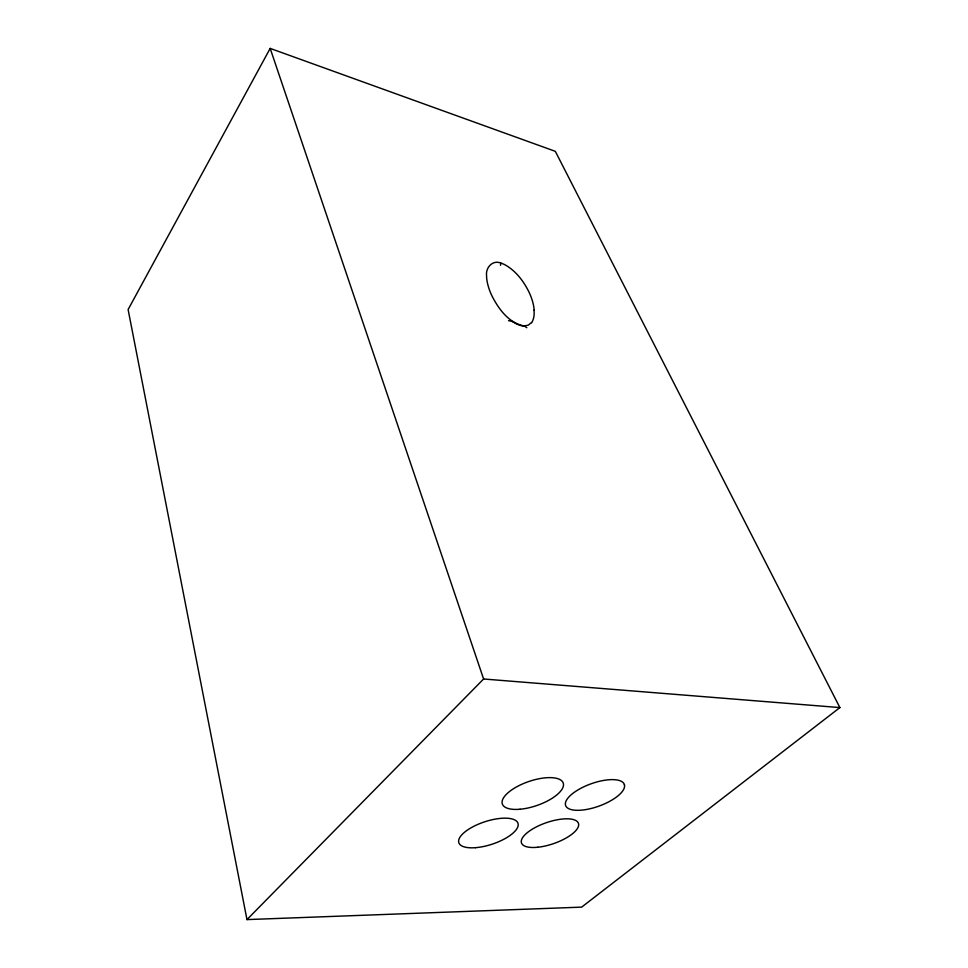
<?xml version="1.0" encoding="UTF-8"?>
<svg xmlns="http://www.w3.org/2000/svg" width="968" height="968" viewBox="0 0 968 968"><rect width="100%" height="100%" fill="white"/><g stroke="black" fill="none" stroke-linecap="round" stroke-linejoin="round"><path stroke-width="1.45" d="M500.468 265.293L500.904 263.127C492.724 259.497 485.452 267.712 486.565 275.614A77.658 36.07 38.8 0 0 487.654 284.023L488.755 287.932A76 35.332 38.8 0 0 492.288 296.583C499.077 309.518 508.769 322.864 524.051 325.974A27.552 9.571 9.4 0 1 526.87 327.728M270.169 48.4L128.115 309.554L246.973 919.6L581.659 907.125L839.885 707.584L555.317 151.335L270.169 48.4L483.601 678.991L246.973 919.6M531.468 322.55L528.286 325.139L524.051 325.974M483.601 678.991L839.885 707.584M624.408 784.685L624.493 785.072A31.182 11.834 -19.8 0 1 582.155 810.083A31.182 11.834 -19.8 0 1 578.295 789.719A31.182 11.834 -19.8 0 1 624.505 785.072M534.179 310.304L534.118 309.506A83.599 40.039 36.9 0 0 532.678 301.834L531.916 299.342A79.001 37.776 37 0 0 529.133 292.372C523.833 281.458 516.138 271.197 505.49 265.075A15.73 7.296 37.6 0 0 500.904 263.127M508.551 320.638A27.552 9.571 9.4 0 1 512.822 321.666M524.075 326.022A16.383 7.853 38.3 0 1 512.81 321.715M533.997 310.208A64.953 31.036 37.3 0 1 531.662 322.695M520.046 809.236A32.198 12.657 -19 0 0 563.364 783.523A32.198 12.657 -19 0 0 514.915 787.843A32.198 12.657 -19 0 0 520.046 809.236M537.784 847.242A30.129 11.072 -19 0 0 578.574 823.756A30.129 11.072 -19 0 0 533.537 828.439A30.129 11.072 -19 0 0 537.784 847.242M475.494 847.678A31.109 11.785 -18.2 0 0 518.122 823.865A31.109 11.785 -18.2 0 0 471.634 827.471A31.109 11.785 -18.2 0 0 475.494 847.678"/></g></svg>
